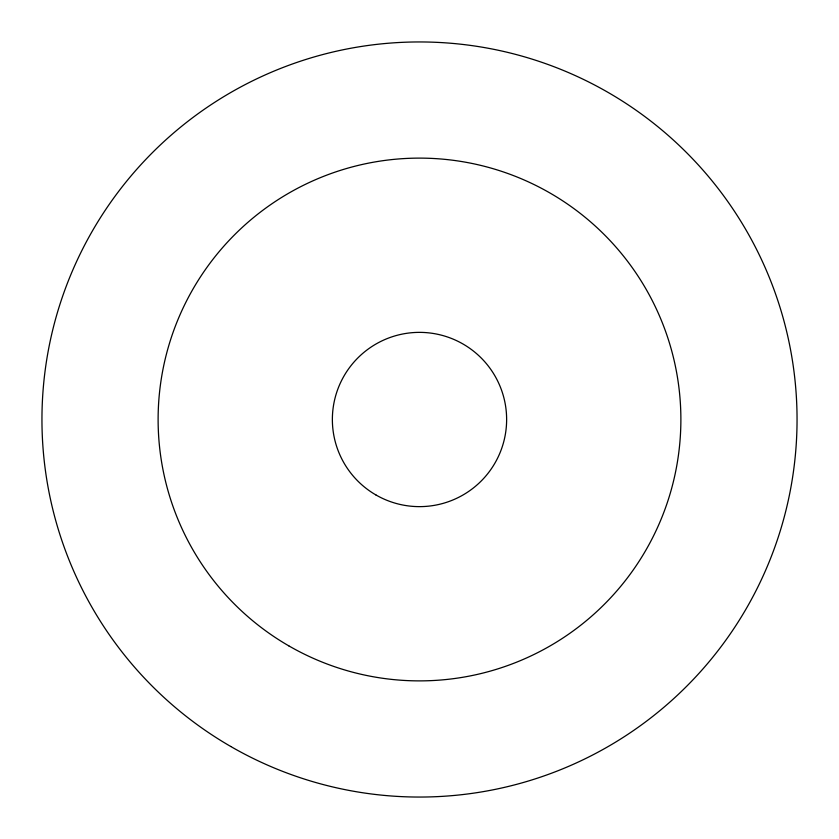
<?xml version="1.0" encoding="UTF-8"?>
<svg xmlns="http://www.w3.org/2000/svg" width="839" height="839" viewBox="0 0 839 839"><rect width="100%" height="100%" fill="white"/><g stroke="black" fill="none" stroke-linecap="round" stroke-linejoin="round"><path stroke-width="1.26" d="M230.725 746.469A377.55 377.55 0 0 0 797.05 419.5A377.55 377.55 0 0 0 230.725 92.531A377.55 377.55 0 0 0 230.725 746.469M288.805 645.862A261.38 261.38 0 0 0 680.88 419.5A261.38 261.38 0 0 0 288.805 193.138A261.38 261.38 0 0 0 288.805 645.862M375.935 494.958A87.13 87.13 0 0 0 506.63 419.5A87.13 87.13 0 0 0 375.935 344.042A87.13 87.13 0 0 0 375.935 494.958"/></g></svg>
